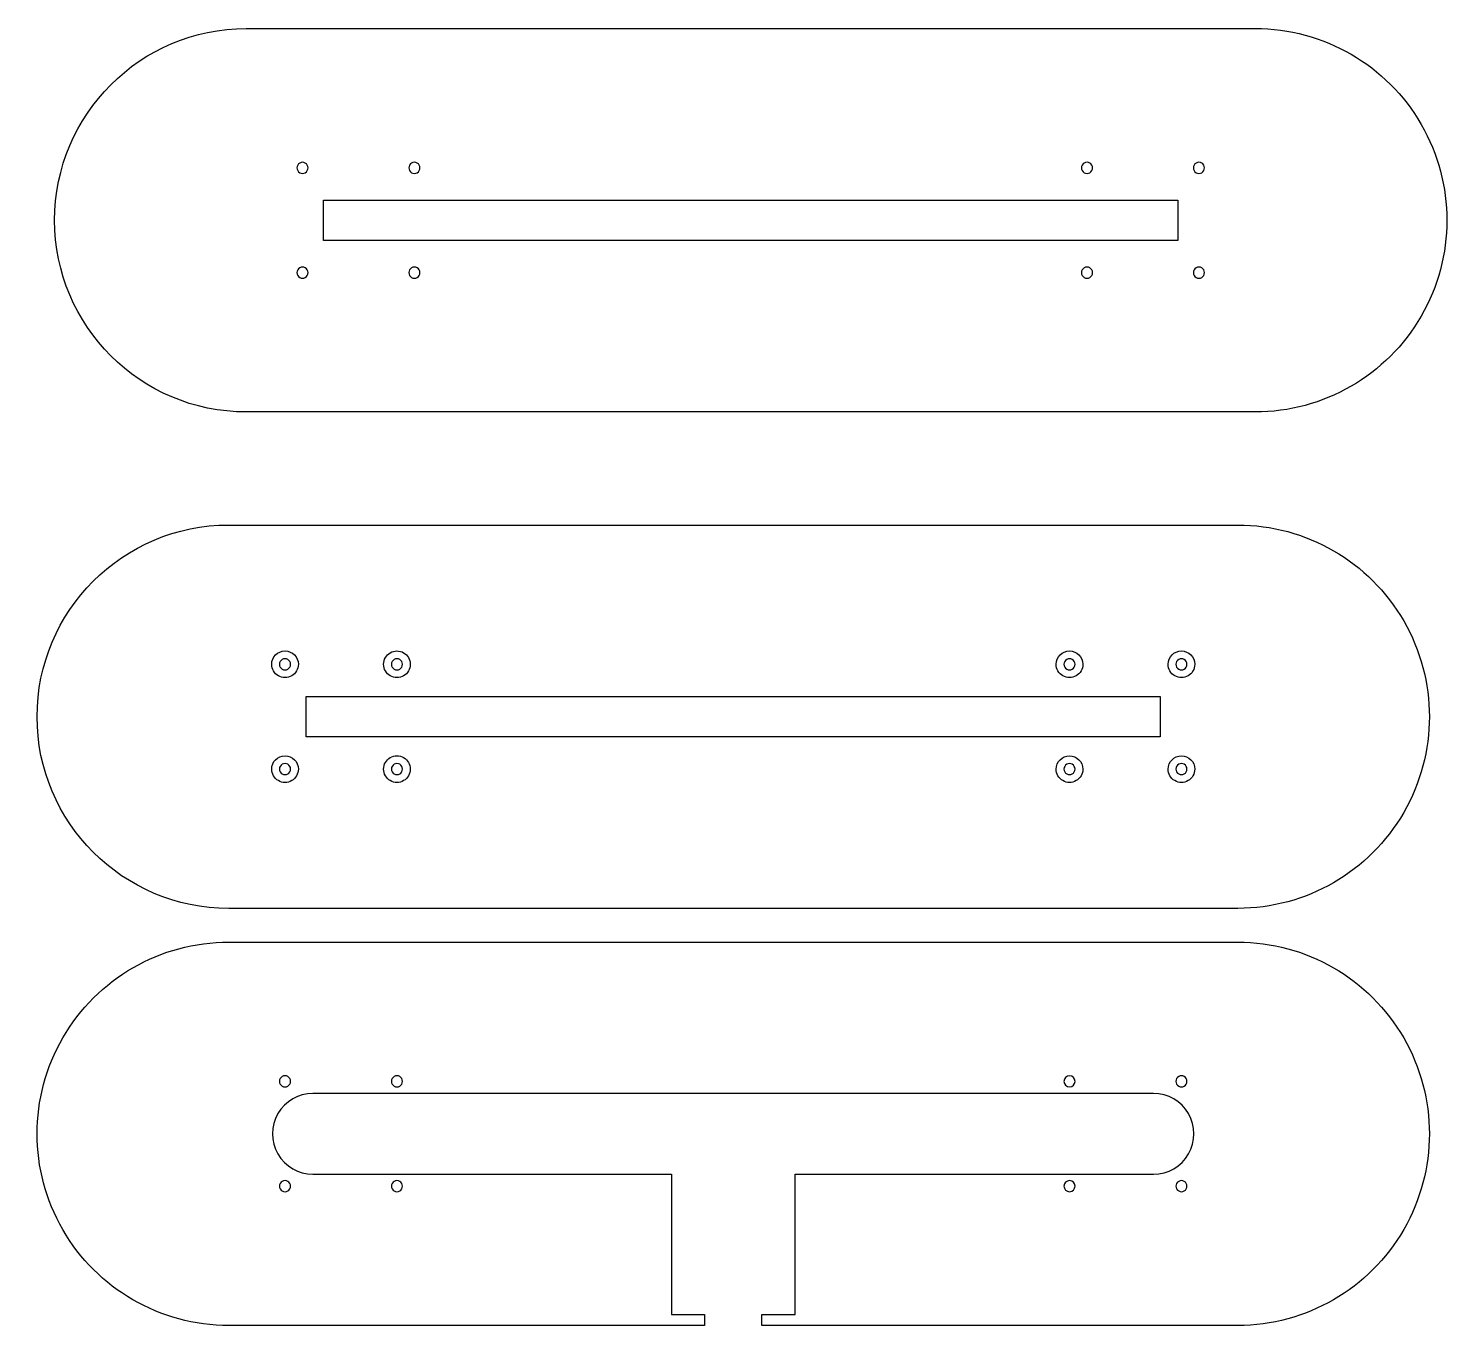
# Model space of a CAD drawing. Extents: x 3 to 427, y -61 to 202.
# Drawn here: x 214.9 to 427.1, y 4.2 to 197 of the extents above; entities that cross this region are included whole.
import ezdxf

# ---------------------------------------------------------------- set-up
doc = ezdxf.new("R2010")
doc.units = 0
doc.layers.get('0').update_dxf_attribs({"linetype": 'CONTINUOUS'})

msp = doc.modelspace()

# ---------------------------------------------------------------- linework, layer by layer
at = {"color": 1}
for p, q in [((247.28998, 196.994582), (397.28998, 196.994582)), ((256.47498, 176.284583), (256.47498, 176.284583)), ((273.11498, 176.284583), (273.11498, 176.284583)), ((373.11498, 176.284583), (373.11498, 176.284583)), ((389.75499, 176.284583), (389.75499, 176.284583)), ((258.78998, 165.494581), (258.78998, 171.494582)), ((258.78998, 171.494582), (385.78998, 171.494582)), ((385.78998, 171.494582), (385.78998, 165.494581)), ((385.78998, 165.494581), (258.78998, 165.494581)), ((256.47498, 160.704581), (256.47498, 160.704581)), ((273.11498, 160.704581), (273.11498, 160.704581)), ((373.11498, 160.704581), (373.11498, 160.704581)), ((389.75499, 160.704581), (389.75499, 160.704581)), ((244.69, 123.19), (394.69, 123.19)), ((253.875, 102.48), (253.875, 102.48)), ((270.515, 102.48), (270.515, 102.48)), ((370.515, 102.48), (370.515, 102.48)), ((387.15502, 102.48), (387.15502, 102.48)), ((256.19, 91.69), (256.19, 97.69)), ((256.19, 97.69), (383.19, 97.69)), ((383.19, 97.69), (383.19, 91.69)), ((383.19, 91.69), (256.19, 91.69)), ((253.875, 86.9), (253.875, 86.9)), ((270.515, 86.9), (270.515, 86.9)), ((370.515, 86.9), (370.515, 86.9)), ((387.15502, 86.9), (387.15502, 86.9))]:
    msp.add_line(p, q, dxfattribs=at)
at = {"color": 5}
for p, q in [((255.033064, 102.48), (255.033064, 102.48)), ((271.673064, 102.48), (271.673064, 102.48)), ((371.673064, 102.48), (371.673064, 102.48)), ((388.313084, 102.48), (388.313084, 102.48)), ((255.033064, 86.9), (255.033064, 86.9)), ((271.673064, 86.9), (271.673064, 86.9)), ((371.673064, 86.9), (371.673064, 86.9)), ((388.313084, 86.9), (388.313084, 86.9))]:
    msp.add_line(p, q, dxfattribs=at)
at = {"color": 7}
for p, q in [((244.69, 61.19), (394.69, 61.19)), ((253.875, 40.48), (253.875, 40.48)), ((270.515, 40.48), (270.515, 40.48)), ((370.515, 40.48), (370.515, 40.48)), ((387.155, 40.48), (387.155, 40.48)), ((382.19, 38.69), (257.19, 38.69)), ((257.19, 26.69), (310.49, 26.69)), ((310.49, 26.69), (310.49, 5.84)), ((328.89, 5.84), (328.89, 26.69)), ((328.89, 26.69), (382.19, 26.69)), ((253.875, 24.9), (253.875, 24.9)), ((270.515, 24.9), (270.515, 24.9)), ((370.515, 24.9), (370.515, 24.9)), ((387.155, 24.9), (387.155, 24.9)), ((310.49, 5.84), (315.415, 5.84)), ((315.415, 5.84), (315.415, 4.19)), ((323.965, 4.19), (323.965, 5.84)), ((323.965, 5.84), (328.89, 5.84)), ((315.415, 4.19), (244.69, 4.19)), ((394.69, 4.19), (323.965, 4.19))]:
    msp.add_line(p, q, dxfattribs=at)
at = {"color": 1}
for points in [[(218.797529, 168.494582), (218.797529, 184.23175), (231.552813, 196.990413), (247.28998, 196.994582)], [(397.28998, 196.994582), (407.473848, 196.99728), (416.885284, 191.565801), (421.977996, 182.746762)], [(421.977996, 182.746762), (427.070709, 173.927723), (427.070709, 163.061441), (421.977996, 154.242402)], [(255.23748, 176.999054), (254.982224, 176.851682), (254.82498, 176.579327), (254.82498, 176.284583)], [(254.82498, 176.284583), (254.82498, 175.989839), (254.982224, 175.717484), (255.23748, 175.570112)], [(256.06248, 176.999054), (255.807224, 177.146426), (255.492736, 177.146426), (255.23748, 176.999054)], [(256.47498, 176.284583), (256.47498, 176.579327), (256.317736, 176.851682), (256.06248, 176.999054)], [(256.06248, 175.570112), (256.317736, 175.717484), (256.47498, 175.989839), (256.47498, 176.284583)], [(271.87748, 176.999054), (271.622224, 176.851682), (271.46498, 176.579327), (271.46498, 176.284583)], [(271.46498, 176.284583), (271.46498, 175.989839), (271.622224, 175.717484), (271.87748, 175.570112)], [(272.70248, 176.999054), (272.447224, 177.146426), (272.132736, 177.146426), (271.87748, 176.999054)], [(273.11498, 176.284583), (273.11498, 176.579327), (272.957736, 176.851682), (272.70248, 176.999054)], [(272.70248, 175.570112), (272.957736, 175.717484), (273.11498, 175.989839), (273.11498, 176.284583)], [(371.87748, 176.999054), (371.622224, 176.851682), (371.46498, 176.579327), (371.46498, 176.284583)], [(371.46498, 176.284583), (371.46498, 175.989839), (371.622224, 175.717484), (371.87748, 175.570112)], [(372.70248, 176.999054), (372.447224, 177.146426), (372.132736, 177.146426), (371.87748, 176.999054)], [(373.11498, 176.284583), (373.11498, 176.579327), (372.957736, 176.851682), (372.70248, 176.999054)], [(372.70248, 175.570112), (372.957736, 175.717484), (373.11498, 175.989839), (373.11498, 176.284583)], [(388.51749, 176.999054), (388.262234, 176.851682), (388.10499, 176.579327), (388.10499, 176.284583)], [(388.10499, 176.284583), (388.10499, 175.989839), (388.262234, 175.717484), (388.51749, 175.570112)], [(389.34249, 176.999054), (389.087234, 177.146426), (388.772746, 177.146426), (388.51749, 176.999054)], [(389.75499, 176.284583), (389.75499, 176.579327), (389.597746, 176.851682), (389.34249, 176.999054)], [(389.34249, 175.570112), (389.597746, 175.717484), (389.75499, 175.989839), (389.75499, 176.284583)], [(255.23748, 175.570112), (255.492736, 175.42274), (255.807224, 175.42274), (256.06248, 175.570112)], [(271.87748, 175.570112), (272.132736, 175.42274), (272.447224, 175.42274), (272.70248, 175.570112)], [(371.87748, 175.570112), (372.132736, 175.42274), (372.447224, 175.42274), (372.70248, 175.570112)], [(388.51749, 175.570112), (388.772746, 175.42274), (389.087234, 175.42274), (389.34249, 175.570112)], [(247.28998, 139.994582), (231.552813, 139.998751), (218.797529, 152.757414), (218.797529, 168.494582)], [(255.23748, 161.419052), (254.982224, 161.27168), (254.82498, 160.999325), (254.82498, 160.704581)], [(256.06248, 161.419052), (255.807224, 161.566424), (255.492736, 161.566424), (255.23748, 161.419052)], [(256.47498, 160.704581), (256.47498, 160.999325), (256.317736, 161.27168), (256.06248, 161.419052)], [(271.87748, 161.419052), (271.622224, 161.27168), (271.46498, 160.999325), (271.46498, 160.704581)], [(272.70248, 161.419052), (272.447224, 161.566424), (272.132736, 161.566424), (271.87748, 161.419052)], [(273.11498, 160.704581), (273.11498, 160.999325), (272.957736, 161.27168), (272.70248, 161.419052)], [(371.87748, 161.419052), (371.622224, 161.27168), (371.46498, 160.999325), (371.46498, 160.704581)], [(372.70248, 161.419052), (372.447224, 161.566424), (372.132736, 161.566424), (371.87748, 161.419052)], [(373.11498, 160.704581), (373.11498, 160.999325), (372.957736, 161.27168), (372.70248, 161.419052)], [(388.51749, 161.419052), (388.262234, 161.27168), (388.10499, 160.999325), (388.10499, 160.704581)], [(389.34249, 161.419052), (389.087234, 161.566424), (388.772746, 161.566424), (388.51749, 161.419052)], [(389.75499, 160.704581), (389.75499, 160.999325), (389.597746, 161.27168), (389.34249, 161.419052)], [(254.82498, 160.704581), (254.82498, 160.409837), (254.982224, 160.137482), (255.23748, 159.99011)], [(255.23748, 159.99011), (255.492736, 159.842738), (255.807224, 159.842738), (256.06248, 159.99011)], [(256.06248, 159.99011), (256.317736, 160.137482), (256.47498, 160.409837), (256.47498, 160.704581)], [(271.46498, 160.704581), (271.46498, 160.409837), (271.622224, 160.137482), (271.87748, 159.99011)], [(271.87748, 159.99011), (272.132736, 159.842738), (272.447224, 159.842738), (272.70248, 159.99011)], [(272.70248, 159.99011), (272.957736, 160.137482), (273.11498, 160.409837), (273.11498, 160.704581)], [(371.46498, 160.704581), (371.46498, 160.409837), (371.622224, 160.137482), (371.87748, 159.99011)], [(371.87748, 159.99011), (372.132736, 159.842738), (372.447224, 159.842738), (372.70248, 159.99011)], [(372.70248, 159.99011), (372.957736, 160.137482), (373.11498, 160.409837), (373.11498, 160.704581)], [(388.10499, 160.704581), (388.10499, 160.409837), (388.262234, 160.137482), (388.51749, 159.99011)], [(388.51749, 159.99011), (388.772746, 159.842738), (389.087234, 159.842738), (389.34249, 159.99011)], [(389.34249, 159.99011), (389.597746, 160.137482), (389.75499, 160.409837), (389.75499, 160.704581)], [(421.977996, 154.242402), (416.885284, 145.423363), (407.473848, 139.991884), (397.28998, 139.994582)], [(397.28998, 139.994582), (397.28998, 139.994582), (247.28998, 139.994582), (247.28998, 139.994582)], [(216.19, 94.69), (216.19, 110.430115), (228.949885, 123.19), (244.69, 123.19)], [(394.69, 123.19), (404.872069, 123.19), (414.28069, 117.757931), (419.371724, 108.94)], [(419.371724, 108.94), (424.462759, 100.122069), (424.462759, 89.257931), (419.371724, 80.44)], [(252.6375, 103.194471), (252.382244, 103.047099), (252.225, 102.774744), (252.225, 102.48)], [(252.225, 102.48), (252.225, 102.185256), (252.382244, 101.912901), (252.6375, 101.765529)], [(253.4625, 103.194471), (253.207244, 103.341843), (252.892756, 103.341843), (252.6375, 103.194471)], [(253.875, 102.48), (253.875, 102.774744), (253.717756, 103.047099), (253.4625, 103.194471)], [(253.4625, 101.765529), (253.717756, 101.912901), (253.875, 102.185256), (253.875, 102.48)], [(269.2775, 103.194471), (269.022244, 103.047099), (268.865, 102.774744), (268.865, 102.48)], [(268.865, 102.48), (268.865, 102.185256), (269.022244, 101.912901), (269.2775, 101.765529)], [(270.1025, 103.194471), (269.847244, 103.341843), (269.532756, 103.341843), (269.2775, 103.194471)], [(270.515, 102.48), (270.515, 102.774744), (270.357756, 103.047099), (270.1025, 103.194471)], [(270.1025, 101.765529), (270.357756, 101.912901), (270.515, 102.185256), (270.515, 102.48)], [(369.2775, 103.194471), (369.022244, 103.047099), (368.865, 102.774744), (368.865, 102.48)], [(368.865, 102.48), (368.865, 102.185256), (369.022244, 101.912901), (369.2775, 101.765529)], [(370.1025, 103.194471), (369.847244, 103.341843), (369.532756, 103.341843), (369.2775, 103.194471)], [(370.515, 102.48), (370.515, 102.774744), (370.357756, 103.047099), (370.1025, 103.194471)], [(370.1025, 101.765529), (370.357756, 101.912901), (370.515, 102.185256), (370.515, 102.48)], [(385.91752, 103.194471), (385.662264, 103.047099), (385.50502, 102.774744), (385.50502, 102.48)], [(385.50502, 102.48), (385.50502, 102.185256), (385.662264, 101.912901), (385.91752, 101.765529)], [(386.74252, 103.194471), (386.487264, 103.341843), (386.172776, 103.341843), (385.91752, 103.194471)], [(387.15502, 102.48), (387.15502, 102.774744), (386.997776, 103.047099), (386.74252, 103.194471)], [(386.74252, 101.765529), (386.997776, 101.912901), (387.15502, 102.185256), (387.15502, 102.48)], [(252.6375, 101.765529), (252.892756, 101.618157), (253.207244, 101.618157), (253.4625, 101.765529)], [(269.2775, 101.765529), (269.532756, 101.618157), (269.847244, 101.618157), (270.1025, 101.765529)], [(369.2775, 101.765529), (369.532756, 101.618157), (369.847244, 101.618157), (370.1025, 101.765529)], [(385.91752, 101.765529), (386.172776, 101.618157), (386.487264, 101.618157), (386.74252, 101.765529)], [(244.69, 66.19), (228.949885, 66.19), (216.19, 78.949885), (216.19, 94.69)], [(252.6375, 87.614471), (252.382244, 87.467099), (252.225, 87.194744), (252.225, 86.9)], [(253.4625, 87.614471), (253.207244, 87.761843), (252.892756, 87.761843), (252.6375, 87.614471)], [(253.875, 86.9), (253.875, 87.194744), (253.717756, 87.467099), (253.4625, 87.614471)], [(269.2775, 87.614471), (269.022244, 87.467099), (268.865, 87.194744), (268.865, 86.9)], [(270.1025, 87.614471), (269.847244, 87.761843), (269.532756, 87.761843), (269.2775, 87.614471)], [(270.515, 86.9), (270.515, 87.194744), (270.357756, 87.467099), (270.1025, 87.614471)], [(369.2775, 87.614471), (369.022244, 87.467099), (368.865, 87.194744), (368.865, 86.9)], [(370.1025, 87.614471), (369.847244, 87.761843), (369.532756, 87.761843), (369.2775, 87.614471)], [(370.515, 86.9), (370.515, 87.194744), (370.357756, 87.467099), (370.1025, 87.614471)], [(385.91752, 87.614471), (385.662264, 87.467099), (385.50502, 87.194744), (385.50502, 86.9)], [(386.74252, 87.614471), (386.487264, 87.761843), (386.172776, 87.761843), (385.91752, 87.614471)], [(387.15502, 86.9), (387.15502, 87.194744), (386.997776, 87.467099), (386.74252, 87.614471)], [(252.225, 86.9), (252.225, 86.605256), (252.382244, 86.332901), (252.6375, 86.185529)], [(252.6375, 86.185529), (252.892756, 86.038157), (253.207244, 86.038157), (253.4625, 86.185529)], [(253.4625, 86.185529), (253.717756, 86.332901), (253.875, 86.605256), (253.875, 86.9)], [(268.865, 86.9), (268.865, 86.605256), (269.022244, 86.332901), (269.2775, 86.185529)], [(269.2775, 86.185529), (269.532756, 86.038157), (269.847244, 86.038157), (270.1025, 86.185529)], [(270.1025, 86.185529), (270.357756, 86.332901), (270.515, 86.605256), (270.515, 86.9)], [(368.865, 86.9), (368.865, 86.605256), (369.022244, 86.332901), (369.2775, 86.185529)], [(369.2775, 86.185529), (369.532756, 86.038157), (369.847244, 86.038157), (370.1025, 86.185529)], [(370.1025, 86.185529), (370.357756, 86.332901), (370.515, 86.605256), (370.515, 86.9)], [(385.50502, 86.9), (385.50502, 86.605256), (385.662264, 86.332901), (385.91752, 86.185529)], [(385.91752, 86.185529), (386.172776, 86.038157), (386.487264, 86.038157), (386.74252, 86.185529)], [(386.74252, 86.185529), (386.997776, 86.332901), (387.15502, 86.605256), (387.15502, 86.9)], [(419.371724, 80.44), (414.28069, 71.622069), (404.872069, 66.19), (394.69, 66.19)], [(394.69, 66.19), (394.69, 66.19), (244.69, 66.19), (244.69, 66.19)]]:
    msp.add_open_spline(points, degree=3, dxfattribs=at)
at = {"color": 5}
for points in [[(251.066936, 102.48), (251.066937, 103.575216), (251.954784, 104.463063), (253.05, 104.463063)], [(253.05, 104.463063), (254.145216, 104.463063), (255.033063, 103.575216), (255.033064, 102.48)], [(267.706936, 102.48), (267.706936, 103.18848), (268.084906, 103.843143), (268.698468, 104.197384)], [(268.698468, 104.197384), (269.31203, 104.551624), (270.06797, 104.551624), (270.681532, 104.197384)], [(270.681532, 104.197384), (271.295094, 103.843143), (271.673064, 103.18848), (271.673064, 102.48)], [(367.706936, 102.48), (367.706937, 103.575216), (368.594784, 104.463063), (369.69, 104.463063)], [(369.69, 104.463063), (370.785216, 104.463063), (371.673063, 103.575216), (371.673064, 102.48)], [(384.346956, 102.48), (384.346957, 103.575216), (385.234804, 104.463063), (386.33002, 104.463063)], [(386.33002, 104.463063), (387.425236, 104.463063), (388.313083, 103.575216), (388.313084, 102.48)], [(252.058468, 100.762616), (251.444906, 101.116857), (251.066936, 101.77152), (251.066936, 102.48)], [(255.033064, 102.48), (255.033064, 101.77152), (254.655094, 101.116857), (254.041532, 100.762616)], [(268.698468, 100.762616), (268.084906, 101.116857), (267.706936, 101.77152), (267.706936, 102.48)], [(271.673064, 102.48), (271.673064, 101.77152), (271.295094, 101.116857), (270.681532, 100.762616)], [(368.698468, 100.762616), (368.084906, 101.116857), (367.706936, 101.77152), (367.706936, 102.48)], [(371.673064, 102.48), (371.673064, 101.77152), (371.295094, 101.116857), (370.681532, 100.762616)], [(385.338488, 100.762616), (384.724926, 101.116857), (384.346956, 101.77152), (384.346956, 102.48)], [(388.313084, 102.48), (388.313084, 101.77152), (387.935114, 101.116857), (387.321552, 100.762616)], [(254.041532, 100.762616), (253.42797, 100.408376), (252.67203, 100.408376), (252.058468, 100.762616)], [(270.681532, 100.762616), (270.06797, 100.408376), (269.31203, 100.408376), (268.698468, 100.762616)], [(370.681532, 100.762616), (370.06797, 100.408376), (369.31203, 100.408376), (368.698468, 100.762616)], [(387.321552, 100.762616), (386.70799, 100.408376), (385.95205, 100.408376), (385.338488, 100.762616)], [(251.066936, 86.9), (251.066937, 87.995216), (251.954784, 88.883063), (253.05, 88.883063)], [(253.05, 88.883063), (254.145216, 88.883063), (255.033063, 87.995216), (255.033064, 86.9)], [(267.706936, 86.9), (267.706936, 87.60848), (268.084906, 88.263143), (268.698468, 88.617384)], [(268.698468, 88.617384), (269.31203, 88.971624), (270.06797, 88.971624), (270.681532, 88.617384)], [(270.681532, 88.617384), (271.295094, 88.263143), (271.673064, 87.60848), (271.673064, 86.9)], [(367.706936, 86.9), (367.706937, 87.995216), (368.594784, 88.883063), (369.69, 88.883063)], [(369.69, 88.883063), (370.785216, 88.883063), (371.673063, 87.995216), (371.673064, 86.9)], [(384.346956, 86.9), (384.346957, 87.995216), (385.234804, 88.883063), (386.33002, 88.883063)], [(386.33002, 88.883063), (387.425236, 88.883063), (388.313083, 87.995216), (388.313084, 86.9)], [(252.058468, 85.182616), (251.444906, 85.536857), (251.066936, 86.19152), (251.066936, 86.9)], [(254.041532, 85.182616), (253.42797, 84.828376), (252.67203, 84.828376), (252.058468, 85.182616)], [(255.033064, 86.9), (255.033064, 86.19152), (254.655094, 85.536857), (254.041532, 85.182616)], [(268.698468, 85.182616), (268.084906, 85.536857), (267.706936, 86.19152), (267.706936, 86.9)], [(270.681532, 85.182616), (270.06797, 84.828376), (269.31203, 84.828376), (268.698468, 85.182616)], [(271.673064, 86.9), (271.673064, 86.19152), (271.295094, 85.536857), (270.681532, 85.182616)], [(368.698468, 85.182616), (368.084906, 85.536857), (367.706936, 86.19152), (367.706936, 86.9)], [(370.681532, 85.182616), (370.06797, 84.828376), (369.31203, 84.828376), (368.698468, 85.182616)], [(371.673064, 86.9), (371.673064, 86.19152), (371.295094, 85.536857), (370.681532, 85.182616)], [(385.338488, 85.182616), (384.724926, 85.536857), (384.346956, 86.19152), (384.346956, 86.9)], [(387.321552, 85.182616), (386.70799, 84.828376), (385.95205, 84.828376), (385.338488, 85.182616)], [(388.313084, 86.9), (388.313084, 86.19152), (387.935114, 85.536857), (387.321552, 85.182616)]]:
    msp.add_open_spline(points, degree=3, dxfattribs=at)
at = {"color": 7}
for points in [[(220.008276, 46.94), (225.099311, 55.757931), (234.507931, 61.19), (244.69, 61.19)], [(394.69, 61.19), (404.872069, 61.19), (414.280689, 55.757931), (419.371724, 46.94)], [(220.008276, 18.44), (214.917241, 27.257931), (214.917241, 38.122069), (220.008276, 46.94)], [(419.371724, 46.94), (424.462759, 38.122069), (424.462759, 27.257931), (419.371724, 18.44)], [(252.6375, 41.194471), (252.382244, 41.047099), (252.225, 40.774744), (252.225, 40.48)], [(252.225, 40.48), (252.225, 40.185256), (252.382244, 39.912901), (252.6375, 39.765529)], [(253.4625, 41.194471), (253.207244, 41.341843), (252.892756, 41.341843), (252.6375, 41.194471)], [(253.875, 40.48), (253.875, 40.774744), (253.717756, 41.047099), (253.4625, 41.194471)], [(253.4625, 39.765529), (253.717756, 39.912901), (253.875, 40.185256), (253.875, 40.48)], [(269.2775, 41.194471), (269.022244, 41.047099), (268.865, 40.774744), (268.865, 40.48)], [(268.865, 40.48), (268.865, 40.185256), (269.022244, 39.912901), (269.2775, 39.765529)], [(270.1025, 41.194471), (269.847244, 41.341843), (269.532756, 41.341843), (269.2775, 41.194471)], [(270.515, 40.48), (270.515, 40.774744), (270.357756, 41.047099), (270.1025, 41.194471)], [(270.1025, 39.765529), (270.357756, 39.912901), (270.515, 40.185256), (270.515, 40.48)], [(369.69, 41.305), (369.234365, 41.305), (368.865, 40.935635), (368.865, 40.48)], [(368.865, 40.48), (368.865, 40.024365), (369.234365, 39.655), (369.69, 39.655)], [(370.515, 40.48), (370.515, 40.935635), (370.145635, 41.305), (369.69, 41.305)], [(369.69, 39.655), (370.145635, 39.655), (370.515, 40.024365), (370.515, 40.48)], [(385.9175, 41.194471), (385.662244, 41.047099), (385.505, 40.774744), (385.505, 40.48)], [(385.505, 40.48), (385.505, 40.185256), (385.662244, 39.912901), (385.9175, 39.765529)], [(386.7425, 41.194471), (386.487244, 41.341843), (386.172756, 41.341843), (385.9175, 41.194471)], [(387.155, 40.48), (387.155, 40.774744), (386.997756, 41.047099), (386.7425, 41.194471)], [(386.7425, 39.765529), (386.997756, 39.912901), (387.155, 40.185256), (387.155, 40.48)], [(257.19, 38.69), (255.046406, 38.69), (253.065644, 37.546406), (251.993848, 35.69)], [(252.6375, 39.765529), (252.892756, 39.618157), (253.207244, 39.618157), (253.4625, 39.765529)], [(269.2775, 39.765529), (269.532756, 39.618157), (269.847244, 39.618157), (270.1025, 39.765529)], [(387.386152, 35.69), (386.314356, 37.546406), (384.333594, 38.69), (382.19, 38.69)], [(385.9175, 39.765529), (386.172756, 39.618157), (386.487244, 39.618157), (386.7425, 39.765529)], [(251.993848, 35.69), (250.922051, 33.833594), (250.922051, 31.546406), (251.993848, 29.69)], [(387.386152, 29.69), (388.457949, 31.546406), (388.457949, 33.833594), (387.386152, 35.69)], [(251.993848, 29.69), (253.065644, 27.833594), (255.046406, 26.69), (257.19, 26.69)], [(382.19, 26.69), (384.333594, 26.69), (386.314356, 27.833594), (387.386152, 29.69)], [(252.6375, 25.614471), (252.382244, 25.467099), (252.225, 25.194744), (252.225, 24.9)], [(253.4625, 25.614471), (253.207244, 25.761843), (252.892756, 25.761843), (252.6375, 25.614471)], [(253.875, 24.9), (253.875, 25.194744), (253.717756, 25.467099), (253.4625, 25.614471)], [(269.2775, 25.614471), (269.022244, 25.467099), (268.865, 25.194744), (268.865, 24.9)], [(270.1025, 25.614471), (269.847244, 25.761843), (269.532756, 25.761843), (269.2775, 25.614471)], [(270.515, 24.9), (270.515, 25.194744), (270.357756, 25.467099), (270.1025, 25.614471)], [(369.69, 25.725), (369.234365, 25.725), (368.865, 25.355635), (368.865, 24.9)], [(370.515, 24.9), (370.515, 25.355635), (370.145635, 25.725), (369.69, 25.725)], [(385.9175, 25.614471), (385.662244, 25.467099), (385.505, 25.194744), (385.505, 24.9)], [(386.7425, 25.614471), (386.487244, 25.761843), (386.172756, 25.761843), (385.9175, 25.614471)], [(387.155, 24.9), (387.155, 25.194744), (386.997756, 25.467099), (386.7425, 25.614471)], [(252.225, 24.9), (252.225, 24.605256), (252.382244, 24.332901), (252.6375, 24.185529)], [(252.6375, 24.185529), (252.892756, 24.038157), (253.207244, 24.038157), (253.4625, 24.185529)], [(253.4625, 24.185529), (253.717756, 24.332901), (253.875, 24.605256), (253.875, 24.9)], [(268.865, 24.9), (268.865, 24.605256), (269.022244, 24.332901), (269.2775, 24.185529)], [(269.2775, 24.185529), (269.532756, 24.038157), (269.847244, 24.038157), (270.1025, 24.185529)], [(270.1025, 24.185529), (270.357756, 24.332901), (270.515, 24.605256), (270.515, 24.9)], [(368.865, 24.9), (368.865, 24.444365), (369.234365, 24.075), (369.69, 24.075)], [(369.69, 24.075), (370.145635, 24.075), (370.515, 24.444365), (370.515, 24.9)], [(385.505, 24.9), (385.505, 24.605256), (385.662244, 24.332901), (385.9175, 24.185529)], [(385.9175, 24.185529), (386.172756, 24.038157), (386.487244, 24.038157), (386.7425, 24.185529)], [(386.7425, 24.185529), (386.997756, 24.332901), (387.155, 24.605256), (387.155, 24.9)], [(244.69, 4.19), (234.507931, 4.19), (225.099311, 9.622069), (220.008276, 18.44)], [(419.371724, 18.44), (414.280689, 9.622069), (404.872069, 4.19), (394.69, 4.19)]]:
    msp.add_open_spline(points, degree=3, dxfattribs=at)

doc.saveas('drawing.dxf')
